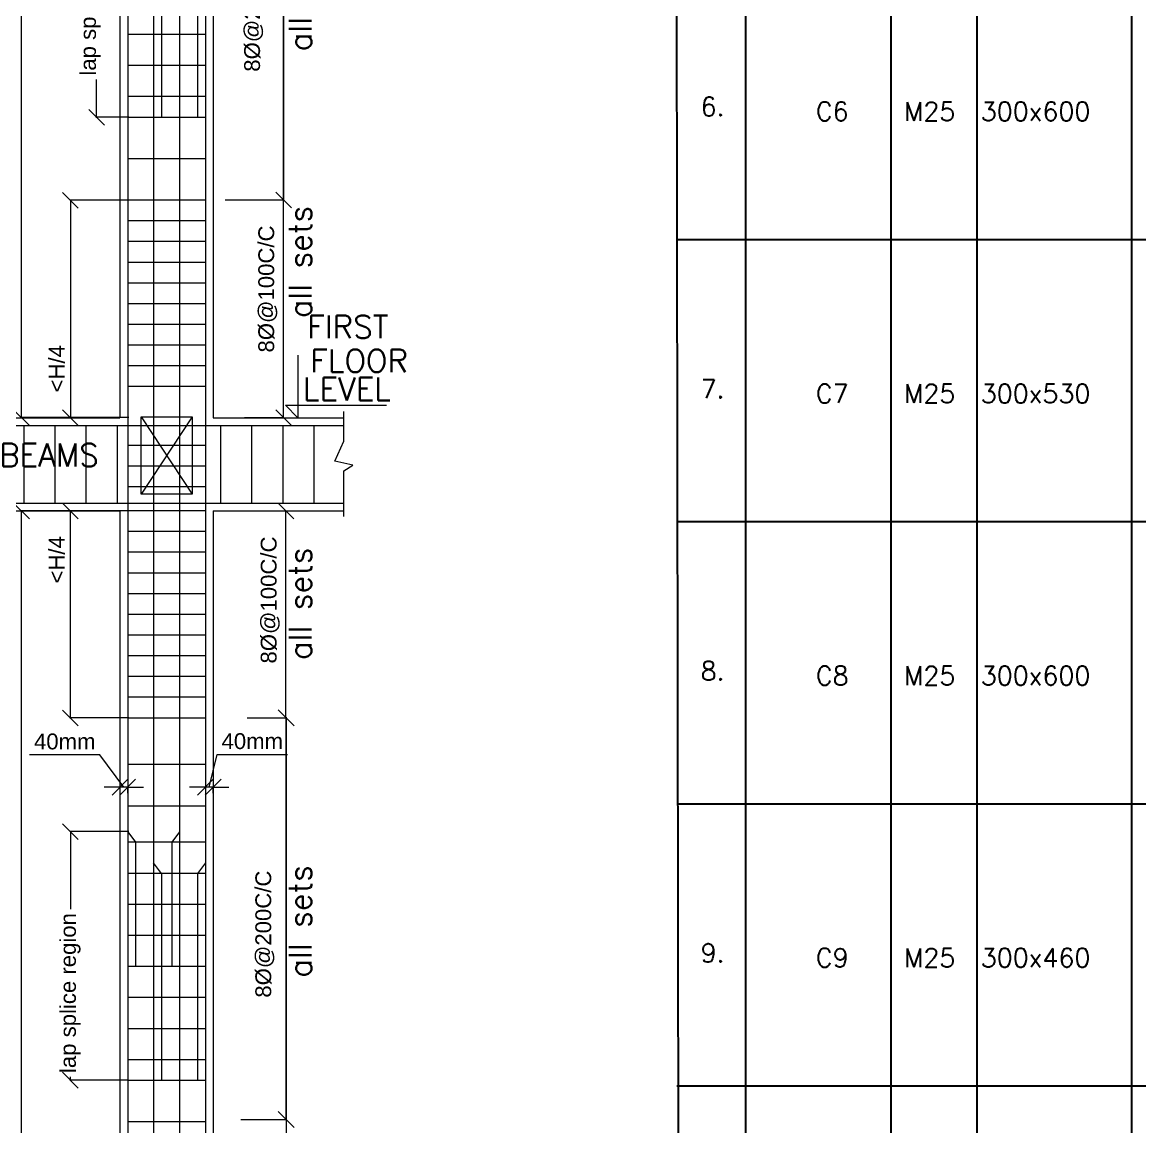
# Model space of a CAD drawing. Header units: inches. Extents: x 719368 to 6315912, y -2624014 to 446967.
# Drawn here: x 5469217 to 5487838, y -2224106 to -2205708 of the extents above; entities that cross this region are included whole.
import ezdxf

# ---------------------------------------------------------------- set-up
doc = ezdxf.new("R2010")
doc.units = ezdxf.units.IN
doc.header["$LTSCALE"] = 20
doc.header["$MEASUREMENT"] = 0
doc.header["$PDMODE"] = 3
doc.linetypes.add('DASHED2', pattern=[0.375, 0.25, -0.125])
doc.layers.get('Defpoints').update_dxf_attribs({"lineweight": 25})
for name, color, linetype, lineweight in [('bar1', 42, 'Continuous', 20), ('COLUMN', 2, 'Continuous', 25), ('COLUMN NO.', 3, 'Continuous', 15), ('DIM', 7, 'Continuous', 13), ('FORMET', 4, 'Continuous', 25), ('Sheet', 7, 'Continuous', 35), ('STAIR', 4, 'Continuous', 25), ('Text', 7, 'Continuous', 15), ('WALL', 1, 'Continuous', 18)]:
    doc.layers.add(name, color=color, linetype=linetype, lineweight=lineweight)
doc.styles.add('BOLD', font='arial.ttf')
doc.styles.add('ROMANS', font='romans.shx')
doc.styles.add('SMALL', font='romans')
doc.dimstyles.new('Copy of S3', dxfattribs={"dimtxt": 200, "dimasz": 150, "dimexe": 5, "dimexo": 5, "dimgap": 50, "dimtad": 1, "dimjust": 1, "dimdec": 0, "dimzin": 3, "dimdsep": 46, "dimtxsty": 'BOLD', "dimblk1": 'OBLIQUE', "dimblk2": 'OBLIQUE', "dimsah": 1, "dimcen": 0.0625, "dimdle": 5, "dimclrd": 230, "dimclre": 251, "dimclrt": 2, "dimadec": 0, "dimazin": 0, "dimtfac": 1, "dimtdec": 0, "dimtix": 1, "dimtofl": 0, "dimtmove": 2, "dimatfit": 3, "dimfxl": 3, "dimtolj": 1, "dimtzin": 2, "dimlwd": -1, "dimlwe": -1, "dimarcsym": 0})

# ---------------------------------------------------------------- blocks, each defined once
blk = doc.blocks.new('cs')
at = {"layer": 'FORMET', "color": 4, "ltscale": 200}
for p, q in [((555140.7, -1017819.9), (555187.8, -1048326.3)), ((555768.5, -1018601.5), (555768.5, -1048326.3)), ((557043.7, -1018601.5), (557043.7, -1048326.3)), ((557801, -1018601.5), (557801, -1048326.3)), ((559158.7, -1018601.5), (559158.7, -1048326.3)), ((555165.7, -1033463.9), (569709, -1033463.9)), ((555165.7, -1035940.9), (569709, -1035940.9)), ((555165.7, -1038418), (569709, -1038418)), ((555165.7, -1040895.1), (569709, -1040895.1)), ((555165.7, -1040895.1), (569709, -1040895.1))]:
    blk.add_line(p, q, dxfattribs=at)
at = {"layer": 'COLUMN NO.', "style": 'ROMANS'}
for s, p in [('6.', (555373.4, -1032378.8)), ('C6', (556385.4, -1032421.3)), ('M25', (557160.8, -1032421.3)), ('300x600', (557833.8, -1032421.3)), ('7.', (555373.4, -1034855.8)), ('C7', (556385.4, -1034898.4)), ('M25', (557160.8, -1034898.4)), ('300x530', (557833.8, -1034898.4)), ('8.', (555373.4, -1037332.9)), ('C8', (556385.4, -1037375.4)), ('M25', (557160.8, -1037375.4)), ('300x600', (557833.8, -1037375.4)), ('9.', (555373.4, -1039810)), ('C9', (556385.4, -1039852.5)), ('M25', (557160.8, -1039852.5)), ('300x460', (557833.8, -1039852.5))]:
    blk.add_text(s, height=164.16, dxfattribs=at).set_placement(p)
blk = doc.blocks.new('_Oblique')
at = {"layer": 'STAIR', "color": 0, "lineweight": -2}
blk.add_line((-0.5, -0.5), (0.5, 0.5), dxfattribs=at)
blk = doc.blocks.new('*D152')
at = {"layer": 'Defpoints', "color": 0, "transparency": 16777216}
for p in [(326707, -596016), (326060, -604098), (326707, -604098)]:
    blk.add_point(p, dxfattribs=at)
at = {"layer": 'DIM', "color": 251, "linetype": 'DASHED2', "transparency": 16777216}
for p, q in [((326702, -596016), (326055, -596016)), ((326702, -604098), (326055, -604098))]:
    blk.add_line(p, q, dxfattribs=at)
at = {"layer": 'DIM', "color": 230, "transparency": 16777216}
blk.add_line((326060, -604103), (326060, -596011), dxfattribs=at)
at = {"layer": 'DIM', "color": 230, "transparency": 16777216, "xscale": 150, "yscale": 150, "zscale": 150}
for p, rotation in [((326060, -596016), 90), ((326060, -604098), 270)]:
    blk.add_blockref('_Oblique', p, dxfattribs=dict(at, rotation=rotation))
at = {"layer": 'DIM', "color": 2, "transparency": 16777216, "insert": (325820, -600023), "char_height": 150, "attachment_point": 5, "rotation": 90, "style": 'BOLD'}
blk.add_mtext('\\A1;<H>', dxfattribs=at)
blk = doc.blocks.new('*D153')
at = {"layer": 'Defpoints', "color": 0, "transparency": 16777216}
for p in [(327083, -596016), (326523, -597976), (327083, -597976)]:
    blk.add_point(p, dxfattribs=at)
at = {"layer": 'DIM', "color": 251, "linetype": 'DASHED2', "transparency": 16777216}
for p, q in [((327078, -596016), (326518, -596016)), ((327078, -597976), (326518, -597976))]:
    blk.add_line(p, q, dxfattribs=at)
at = {"layer": 'DIM', "color": 230, "transparency": 16777216}
blk.add_line((326523, -597981), (326523, -596011), dxfattribs=at)
at = {"layer": 'DIM', "color": 230, "transparency": 16777216, "xscale": 150, "yscale": 150, "zscale": 150}
for p, rotation in [((326523, -596016), 90), ((326523, -597976), 270)]:
    blk.add_blockref('_Oblique', p, dxfattribs=dict(at, rotation=rotation))
at = {"layer": 'DIM', "color": 2, "transparency": 16777216, "insert": (326395, -596479), "char_height": 150, "attachment_point": 5, "rotation": 90, "style": 'BOLD'}
blk.add_mtext('\\A1;<H/4', dxfattribs=at)
blk = doc.blocks.new('*D155')
at = {"layer": 'Defpoints', "color": 0, "transparency": 16777216}
for p in [(328424, -597974), (328567, -597974), (328424, -602039)]:
    blk.add_point(p, dxfattribs=at)
at = {"layer": 'DIM', "color": 251, "linetype": 'DASHED2', "transparency": 16777216}
for p, q in [((328429, -597974), (328572, -597974)), ((328429, -602039), (328572, -602039))]:
    blk.add_line(p, q, dxfattribs=at)
at = {"layer": 'DIM', "color": 230, "transparency": 16777216}
blk.add_line((328567, -597969), (328567, -602044), dxfattribs=at)
at = {"layer": 'DIM', "color": 230, "transparency": 16777216, "xscale": 150, "yscale": 150, "zscale": 150}
for p, rotation in [((328567, -597974), 90), ((328567, -602039), 270)]:
    blk.add_blockref('_Oblique', p, dxfattribs=dict(at, rotation=rotation))
blk = doc.blocks.new('*D156')
at = {"layer": 'Defpoints', "color": 0, "transparency": 16777216}
for p in [(326523, -599052), (327083, -599052), (327066, -601405)]:
    blk.add_point(p, dxfattribs=at)
at = {"layer": 'DIM', "color": 251, "linetype": 'DASHED2', "transparency": 16777216}
for p, q in [((327078, -599052), (326518, -599052)), ((327061, -601405), (326518, -601405))]:
    blk.add_line(p, q, dxfattribs=at)
at = {"layer": 'DIM', "color": 230, "transparency": 16777216}
for p, q in [((326523, -599047), (326523, -599786)), ((326523, -601410), (326523, -601373))]:
    blk.add_line(p, q, dxfattribs=at)
at = {"layer": 'DIM', "color": 230, "transparency": 16777216, "xscale": 150, "yscale": 150, "zscale": 150}
for p, rotation in [((326523, -599052), 90), ((326523, -601405), 270)]:
    blk.add_blockref('_Oblique', p, dxfattribs=dict(at, rotation=rotation))
at = {"layer": 'DIM', "color": 2, "transparency": 16777216, "insert": (326523, -600580), "char_height": 150, "attachment_point": 5, "rotation": 90, "style": 'BOLD'}
blk.add_mtext('\\A1;lap splice region', dxfattribs=at)
blk = doc.blocks.new('*D160')
at = {"layer": 'Defpoints', "color": 0, "transparency": 16777216}
for p in [(326772, -589935), (327083, -589935), (327083, -592290)]:
    blk.add_point(p, dxfattribs=at)
at = {"layer": 'DIM', "color": 251, "linetype": 'DASHED2', "transparency": 16777216}
for p, q in [((327078, -589935), (326767, -589935)), ((327078, -592290), (326767, -592290))]:
    blk.add_line(p, q, dxfattribs=at)
at = {"layer": 'DIM', "color": 230, "transparency": 16777216}
for p, q in [((326772, -589930), (326772, -590345)), ((326772, -592295), (326772, -591931))]:
    blk.add_line(p, q, dxfattribs=at)
at = {"layer": 'DIM', "color": 230, "transparency": 16777216, "xscale": 150, "yscale": 150, "zscale": 150}
for p, rotation in [((326772, -589935), 90), ((326772, -592290), 270)]:
    blk.add_blockref('_Oblique', p, dxfattribs=dict(at, rotation=rotation))
at = {"layer": 'DIM', "color": 2, "transparency": 16777216, "insert": (326713, -591138), "char_height": 150, "attachment_point": 5, "rotation": 90, "style": 'BOLD'}
blk.add_mtext('\\A1;lap splice region', dxfattribs=at)
blk = doc.blocks.new('*D161')
at = {"layer": 'Defpoints', "color": 0, "transparency": 16777216}
for p in [(328033, -589270), (328543, -589270), (327983, -593072)]:
    blk.add_point(p, dxfattribs=at)
at = {"layer": 'DIM', "color": 251, "linetype": 'DASHED2', "transparency": 16777216}
for p, q in [((328038, -589270), (328548, -589270)), ((327988, -593072), (328548, -593072))]:
    blk.add_line(p, q, dxfattribs=at)
at = {"layer": 'DIM', "color": 230, "transparency": 16777216}
blk.add_line((328543, -589265), (328543, -593077), dxfattribs=at)
at = {"layer": 'DIM', "color": 230, "transparency": 16777216, "xscale": 150, "yscale": 150, "zscale": 150}
for p, rotation in [((328543, -589270), 90), ((328543, -593072), 270)]:
    blk.add_blockref('_Oblique', p, dxfattribs=dict(at, rotation=rotation))
blk = doc.blocks.new('*D162')
at = {"layer": 'Defpoints', "color": 0, "transparency": 16777216}
for p in [(326707, -587070), (326060, -595133), (326707, -595133)]:
    blk.add_point(p, dxfattribs=at)
at = {"layer": 'DIM', "color": 251, "linetype": 'DASHED2', "transparency": 16777216}
for p, q in [((326702, -587070), (326055, -587070)), ((326702, -595133), (326055, -595133))]:
    blk.add_line(p, q, dxfattribs=at)
at = {"layer": 'DIM', "color": 230, "transparency": 16777216}
blk.add_line((326060, -595138), (326060, -587065), dxfattribs=at)
at = {"layer": 'DIM', "color": 230, "transparency": 16777216, "xscale": 150, "yscale": 150, "zscale": 150}
for p, rotation in [((326060, -587070), 90), ((326060, -595133), 270)]:
    blk.add_blockref('_Oblique', p, dxfattribs=dict(at, rotation=rotation))
at = {"layer": 'DIM', "color": 2, "transparency": 16777216, "insert": (325889, -590896), "char_height": 150, "attachment_point": 5, "rotation": 90, "style": 'BOLD'}
blk.add_mtext('\\A1;<H>', dxfattribs=at)
blk = doc.blocks.new('*D163')
at = {"layer": 'Defpoints', "color": 0, "transparency": 16777216}
for p in [(326523, -593075), (327066, -593075), (327083, -595133)]:
    blk.add_point(p, dxfattribs=at)
at = {"layer": 'DIM', "color": 251, "linetype": 'DASHED2', "transparency": 16777216}
for p, q in [((327061, -593075), (326518, -593075)), ((327078, -595133), (326518, -595133))]:
    blk.add_line(p, q, dxfattribs=at)
at = {"layer": 'DIM', "color": 230, "transparency": 16777216}
blk.add_line((326523, -593070), (326523, -595138), dxfattribs=at)
at = {"layer": 'DIM', "color": 230, "transparency": 16777216, "xscale": 150, "yscale": 150, "zscale": 150}
for p, rotation in [((326523, -593075), 90), ((326523, -595133), 270)]:
    blk.add_blockref('_Oblique', p, dxfattribs=dict(at, rotation=rotation))
at = {"layer": 'DIM', "color": 2, "transparency": 16777216, "insert": (326395, -594670), "char_height": 150, "attachment_point": 5, "rotation": 90, "style": 'BOLD'}
blk.add_mtext('\\A1;<H/4', dxfattribs=at)
blk = doc.blocks.new('*D167')
at = {"layer": 'Defpoints', "color": 0, "transparency": 16777216}
for p in [(327875, -598630), (327802, -598650), (327875, -598692)]:
    blk.add_point(p, dxfattribs=at)
at = {"layer": 'DIM', "color": 230, "transparency": 16777216}
for p, q in [((327838, -598630), (327913, -598322)), ((327913, -598322), (328579, -598322)), ((327802, -598630), (327652, -598630)), ((327875, -598630), (327802, -598630)), ((327875, -598630), (328025, -598630))]:
    blk.add_line(p, q, dxfattribs=at)
at = {"layer": 'DIM', "color": 251, "linetype": 'DASHED2', "transparency": 16777216}
for p, q in [((327802, -598645), (327802, -598625)), ((327875, -598687), (327875, -598625))]:
    blk.add_line(p, q, dxfattribs=at)
at = {"layer": 'DIM', "color": 230, "transparency": 16777216, "xscale": 150, "yscale": 150, "zscale": 150}
blk.add_blockref('_Oblique', (327802, -598630), dxfattribs=at)
at = {"layer": 'DIM', "color": 230, "transparency": 16777216, "xscale": 150, "yscale": 150, "zscale": 150, "rotation": 180}
blk.add_blockref('_Oblique', (327875, -598630), dxfattribs=at)
at = {"layer": 'DIM', "color": 2, "transparency": 16777216, "insert": (328246, -598196), "char_height": 150, "attachment_point": 5, "style": 'BOLD'}
blk.add_mtext('\\A1;40mm', dxfattribs=at)
blk = doc.blocks.new('*D169')
at = {"layer": 'Defpoints', "color": 0, "transparency": 16777216}
for p in [(327066, -598630), (326993, -598650), (327066, -598692)]:
    blk.add_point(p, dxfattribs=at)
at = {"layer": 'DIM', "color": 230, "transparency": 16777216}
for p, q in [((326803, -598326), (326137, -598326)), ((327030, -598630), (326803, -598326)), ((326993, -598630), (326843, -598630)), ((327066, -598630), (326993, -598630)), ((327066, -598630), (327216, -598630))]:
    blk.add_line(p, q, dxfattribs=at)
at = {"layer": 'DIM', "color": 251, "linetype": 'DASHED2', "transparency": 16777216}
for p, q in [((326993, -598645), (326993, -598625)), ((327066, -598687), (327066, -598625))]:
    blk.add_line(p, q, dxfattribs=at)
at = {"layer": 'DIM', "color": 230, "transparency": 16777216, "xscale": 150, "yscale": 150, "zscale": 150}
blk.add_blockref('_Oblique', (326993, -598630), dxfattribs=at)
at = {"layer": 'DIM', "color": 230, "transparency": 16777216, "xscale": 150, "yscale": 150, "zscale": 150, "rotation": 180}
blk.add_blockref('_Oblique', (327066, -598630), dxfattribs=at)
at = {"layer": 'DIM', "color": 2, "transparency": 16777216, "insert": (326470, -598199), "char_height": 150, "attachment_point": 5, "style": 'BOLD'}
blk.add_mtext('\\A1;40mm', dxfattribs=at)
blk = doc.blocks.new('*D172')
at = {"layer": 'Defpoints', "color": 0, "transparency": 16777216}
for p in [(328168, -589270), (328109, -593072), (328543, -593072)]:
    blk.add_point(p, dxfattribs=at)
at = {"layer": 'DIM', "color": 251, "linetype": 'DASHED2', "transparency": 16777216}
for p, q in [((328173, -589270), (328548, -589270)), ((328114, -593072), (328548, -593072))]:
    blk.add_line(p, q, dxfattribs=at)
at = {"layer": 'DIM', "color": 230, "transparency": 16777216}
blk.add_line((328543, -593077), (328543, -589265), dxfattribs=at)
at = {"layer": 'DIM', "color": 230, "transparency": 16777216, "xscale": 150, "yscale": 150, "zscale": 150}
for p, rotation in [((328543, -589270), 90), ((328543, -593072), 270)]:
    blk.add_blockref('_Oblique', p, dxfattribs=dict(at, rotation=rotation))
at = {"layer": 'DIM', "color": 2, "transparency": 16777216, "insert": (328259, -591257), "char_height": 150, "attachment_point": 5, "rotation": 90, "style": 'BOLD'}
blk.add_mtext('\\A1;8%%C@200C/C', dxfattribs=at)
blk = doc.blocks.new('*D173')
at = {"layer": 'Defpoints', "color": 0, "transparency": 16777216}
for p in [(328168, -593072), (328168, -595133), (328543, -595133)]:
    blk.add_point(p, dxfattribs=at)
at = {"layer": 'DIM', "color": 251, "linetype": 'DASHED2', "transparency": 16777216}
for p, q in [((328173, -593072), (328548, -593072)), ((328173, -595133), (328548, -595133))]:
    blk.add_line(p, q, dxfattribs=at)
at = {"layer": 'DIM', "color": 230, "transparency": 16777216}
blk.add_line((328543, -595138), (328543, -593067), dxfattribs=at)
at = {"layer": 'DIM', "color": 230, "transparency": 16777216, "xscale": 150, "yscale": 150, "zscale": 150}
for p, rotation in [((328543, -593072), 90), ((328543, -595133), 270)]:
    blk.add_blockref('_Oblique', p, dxfattribs=dict(at, rotation=rotation))
at = {"layer": 'DIM', "color": 2, "transparency": 16777216, "insert": (328393, -593915), "char_height": 150, "attachment_point": 5, "rotation": 90, "style": 'BOLD'}
blk.add_mtext('\\A1;8%%C@100C/C', dxfattribs=at)
blk = doc.blocks.new('*D174')
at = {"layer": 'Defpoints', "color": 0, "transparency": 16777216}
for p in [(328191, -596016), (328191, -597973), (328565, -597973)]:
    blk.add_point(p, dxfattribs=at)
at = {"layer": 'DIM', "color": 251, "linetype": 'DASHED2', "transparency": 16777216}
for p, q in [((328196, -596016), (328570, -596016)), ((328196, -597973), (328570, -597973))]:
    blk.add_line(p, q, dxfattribs=at)
at = {"layer": 'DIM', "color": 230, "transparency": 16777216}
blk.add_line((328565, -597978), (328565, -596011), dxfattribs=at)
at = {"layer": 'DIM', "color": 230, "transparency": 16777216, "xscale": 150, "yscale": 150, "zscale": 150}
for p, rotation in [((328565, -596016), 90), ((328565, -597973), 270)]:
    blk.add_blockref('_Oblique', p, dxfattribs=dict(at, rotation=rotation))
at = {"layer": 'DIM', "color": 2, "transparency": 16777216, "insert": (328416, -596859), "char_height": 150, "attachment_point": 5, "rotation": 90, "style": 'BOLD'}
blk.add_mtext('\\A1;8%%C@100C/C', dxfattribs=at)
blk = doc.blocks.new('*D176')
at = {"layer": 'Defpoints', "color": 0, "transparency": 16777216}
for p in [(328192, -597975), (328133, -601777), (328567, -601777)]:
    blk.add_point(p, dxfattribs=at)
at = {"layer": 'DIM', "color": 251, "linetype": 'DASHED2', "transparency": 16777216}
for p, q in [((328197, -597975), (328572, -597975)), ((328138, -601777), (328572, -601777))]:
    blk.add_line(p, q, dxfattribs=at)
at = {"layer": 'DIM', "color": 230, "transparency": 16777216}
blk.add_line((328567, -601782), (328567, -597970), dxfattribs=at)
at = {"layer": 'DIM', "color": 230, "transparency": 16777216, "xscale": 150, "yscale": 150, "zscale": 150}
for p, rotation in [((328567, -597975), 90), ((328567, -601777), 270)]:
    blk.add_blockref('_Oblique', p, dxfattribs=dict(at, rotation=rotation))
at = {"layer": 'DIM', "color": 2, "transparency": 16777216, "insert": (328365, -600022), "char_height": 150, "attachment_point": 5, "rotation": 90, "style": 'BOLD'}
blk.add_mtext('\\A1;8%%C@200C/C', dxfattribs=at)
blk = doc.blocks.new('COLU')
at = {"layer": 'bar1', "ltscale": 0.04}
for p, q in [((327066.403, -589986.676), (327066.403, -599054.483)), ((327556.554, -589986.676), (327556.554, -599054.483)), ((327311.479, -590280.767), (327311.479, -599348.574)), ((327801.63, -590280.767), (327801.63, -599348.574)), ((327385.001, -590329.782), (327385.001, -592290.389)), ((327728.107, -590329.782), (327728.107, -592290.389)), ((327801.63, -591506.146), (327066.403, -591506.146)), ((327801.63, -591800.237), (327066.403, -591800.237)), ((327801.63, -592094.328), (327066.403, -592094.328)), ((327801.63, -592290.389), (327066.403, -592290.389)), ((327801.63, -592682.51), (327066.403, -592682.51)), ((327801.63, -593074.632), (327066.403, -593074.632)), ((327801.63, -593270.693), (327066.403, -593270.693)), ((327801.63, -593466.753), (327066.403, -593466.753)), ((327801.63, -593662.814), (327066.403, -593662.814)), ((327801.63, -593858.875), (327066.403, -593858.875)), ((327801.63, -594054.935), (327066.403, -594054.935)), ((327801.63, -594250.996), (327066.403, -594250.996)), ((327801.63, -594447.057), (327066.403, -594447.057)), ((327801.63, -594643.117), (327066.403, -594643.117)), ((327801.63, -594839.178), (327066.403, -594839.178)), ((325583.861, -595206.792), (329113.102, -595206.792)), ((326086.099, -595942.019), (326086.099, -595206.792)), ((326380.19, -595942.019), (326380.19, -595206.792)), ((326674.281, -595942.019), (326674.281, -595206.792)), ((326968.372, -595942.019), (326968.372, -595206.792)), ((327948.676, -595942.019), (327948.676, -595206.792)), ((328242.767, -595942.019), (328242.767, -595206.792)), ((328536.858, -595942.019), (328536.858, -595206.792)), ((328830.949, -595942.019), (328830.949, -595206.792)), ((327801.63, -595395.71), (327066.403, -595395.71)), ((327801.63, -595591.771), (327066.403, -595591.771)), ((327801.63, -595787.831), (327066.403, -595787.831)), ((325583.861, -595942.019), (329113.102, -595942.019)), ((327801.63, -596015.542), (327066.403, -596015.542)), ((327801.63, -596211.603), (327066.403, -596211.603)), ((327801.63, -596407.663), (327066.403, -596407.663)), ((327801.63, -596603.724), (327066.403, -596603.724)), ((327801.63, -596799.785), (327066.403, -596799.785)), ((327801.63, -596995.845), (327066.403, -596995.845)), ((327801.63, -597191.906), (327066.403, -597191.906)), ((327066.403, -597318.83), (327066.403, -607844.051)), ((327556.554, -597318.83), (327556.554, -607913.849)), ((327801.63, -597387.967), (327066.403, -597387.967)), ((327801.63, -597584.027), (327066.403, -597584.027)), ((327311.479, -597612.921), (327311.479, -607908.292)), ((327801.63, -597612.921), (327801.63, -607838.34)), ((327801.63, -597780.088), (327066.403, -597780.088)), ((327801.63, -597976.149), (327066.403, -597976.149)), ((327801.63, -598417.285), (327066.403, -598417.285)), ((327801.63, -598809.407), (327066.403, -598809.407)), ((327066.403, -599054.483), (327139.925, -599152.513)), ((327556.554, -599054.483), (327483.032, -599152.513)), ((327801.63, -599152.513), (327066.403, -599152.513)), ((327139.925, -599152.513), (327139.925, -600328.877)), ((327483.032, -599152.513), (327483.032, -600328.877)), ((327385.001, -599446.604), (327311.479, -599348.574)), ((327801.63, -599348.574), (327728.107, -599446.604)), ((327801.63, -599446.604), (327066.403, -599446.604)), ((327385.001, -599446.604), (327385.001, -601407.211)), ((327728.107, -599446.604), (327728.107, -601407.211)), ((327801.63, -599740.695), (327066.403, -599740.695)), ((327801.63, -600034.786), (327066.403, -600034.786)), ((327801.63, -600328.877), (327066.403, -600328.877)), ((327801.63, -600622.968), (327066.403, -600622.968)), ((327801.63, -600917.059), (327066.403, -600917.059)), ((327801.63, -601211.15), (327066.403, -601211.15)), ((327801.63, -601407.211), (327066.403, -601407.211)), ((327801.63, -601799.332), (327066.403, -601799.332))]:
    blk.add_line(p, q, dxfattribs=at)
at = {"layer": 'DIM'}
for p, q in [((327192.284, -595125.211), (327675.749, -595858.73)), ((327675.749, -595125.211), (327192.284, -595858.73))]:
    blk.add_line(p, q, dxfattribs=at)
blk.add_lwpolyline([(327192.284, -595125.211), (327675.749, -595125.211), (327675.749, -595858.73), (327192.284, -595858.73)], close=True, dxfattribs=at)
at = {"layer": 'WALL', "lineweight": 15}
for p, q in [((326992.88, -589588.137), (326992.88, -595133.269)), ((327875.153, -589588.137), (327875.153, -595133.269)), ((325583.861, -595133.269), (326992.88, -595133.269)), ((327875.153, -595133.269), (329113.102, -595133.269)), ((325583.861, -596015.542), (326992.88, -596015.542)), ((326992.88, -596015.542), (326992.88, -604097.708)), ((327875.153, -596015.542), (327875.153, -604097.708)), ((327875.153, -596015.542), (329113.102, -596015.542))]:
    blk.add_line(p, q, dxfattribs=at)
for points in [[(328676.36, -594540.176), (328676.36, -595133.269), (328559.707, -595016.213), (329515.88, -595016.213)], [(329113.102, -596068.512), (329113.102, -595635.774), (329198.23, -595584.164), (329029.113, -595544.246), (329113.102, -595354.674), (329113.102, -595076.166)]]:
    blk.add_lwpolyline(points, dxfattribs=at)
at = {"layer": 'DIM', "style": 'SMALL'}
blk.add_text('all sets', height=215.985, rotation=90, dxfattribs=at).set_placement((328806.974, -597426.489))
at = {"layer": 'Text', "style": 'SMALL'}
for p in [(328806.974, -591664.873), (328806.974, -594191.898), (328806.974, -600433.648)]:
    blk.add_text('all sets', height=215.985, rotation=90, dxfattribs=at).set_placement(p)
for s, p in [('FIRST ', (328766.753, -594380.533)), ('FLOOR ', (328794.721, -594702.366)), (' LEVEL', (328578.086, -594969.393)), ('BEAMS', (325848.809, -595594.951))]:
    blk.add_text(s, height=215.985, dxfattribs=at).set_placement(p)
at = {"layer": 'DIM'}
for base, p1, p2, text, picture, middle in [((326059.645, -595133.269), (326707.166, -587069.858), (326707.166, -595133.269), '<H>', '*D162', (325888.649, -590896.095)), ((328542.834, -593072.18), (328167.912, -589269.911), (328108.902, -593072.18), '8%%C@200C/C', '*D172', (328258.945, -591257.01)), ((326771.501, -589935.209), (327083.23, -592290.389), (327083.23, -589935.209), 'lap splice region', '*D160', (326713.389, -591137.769)), ((326059.645, -604097.708), (326707.166, -596015.542), (326707.166, -604097.708), '<H>', '*D152', (325819.896, -600022.657)), ((328566.522, -601776.996), (328191.601, -597974.726), (328132.59, -601776.996), '8%%C@200C/C', '*D176', (328364.751, -600021.738)), ((328566.522, -597973.697), (328423.687, -602039.07), (328423.687, -597973.697), ' ', '*D155', (328566.522, -599614.263)), ((326522.947, -599052.031), (327066.403, -601404.759), (327083.23, -599052.031), 'lap splice region', '*D156', (326522.947, -600579.521))]:
    dim = blk.add_linear_dim(base=base, p1=p1, p2=p2, angle=90, text=text, dimstyle='Copy of S3', override={"dimtxt": 150}, dxfattribs=at)
    dim.commit()
    dim.dimension.update_dxf_attribs({"geometry": picture, "text_midpoint": middle, "dimtype": 160})
for base, p1, p2, angle, text, picture, middle in [((328542.834, -589269.911), (327982.55, -593072.18), (328033.091, -589269.911), 90, ' ', '*D161', (328542.834, -592872.18)), ((326522.947, -593074.632), (327083.23, -595133.269), (327066.403, -593074.632), 90, '<H/4', '*D163', (326395.389, -594669.831)), ((328542.834, -595133.269), (328167.912, -593072.18), (328167.912, -595133.269), 90, '8%%C@100C/C', '*D173', (328393.021, -593915.171)), ((326522.947, -597976.149), (327083.23, -596015.542), (327083.23, -597976.149), 270, '<H/4', '*D153', (326395.389, -596478.98)), ((328565.493, -597972.668), (328190.572, -596015.542), (328190.572, -597972.668), 90, '8%%C@100C/C', '*D174', (328415.681, -596858.533))]:
    dim = blk.add_linear_dim(base=base, p1=p1, p2=p2, angle=angle, text=text, dimstyle='Copy of S3', override={"dimtxt": 150}, dxfattribs=at)
    dim.commit()
    dim.dimension.update_dxf_attribs({"geometry": picture, "text_midpoint": middle})
for base, p1, p2, picture, middle in [((327066.403, -598629.563), (326992.88, -598650.227), (327066.403, -598691.999), '*D169', (326753.334, -598325.906)), ((327875.153, -598629.563), (327801.63, -598650.227), (327875.153, -598691.999), '*D167', (327962.557, -598322.166))]:
    dim = blk.add_linear_dim(base=base, p1=p1, p2=p2, text='40mm', dimstyle='Copy of S3', override={"dimtxt": 150, "dimtmove": 1}, dxfattribs=at)
    dim.commit()
    dim.dimension.update_dxf_attribs({"geometry": picture, "text_midpoint": middle, "dimtype": 160})

msp = doc.modelspace()

# ---------------------------------------------------------------- block references
at = {"layer": 'COLUMN', "xscale": 1.759999999776483, "yscale": 1.759999999776483, "zscale": 1.759999999776483}
msp.add_blockref('COLU', (4895336.0249, -1164859.9952), dxfattribs=at)
at = {"layer": 'Sheet', "xscale": 1.897473599761724, "yscale": 1.897473599761724, "zscale": 1.897473599761724}
msp.add_blockref('cs', (4426714.6728, -248355.7932), dxfattribs=at)

doc.saveas('drawing.dxf')
